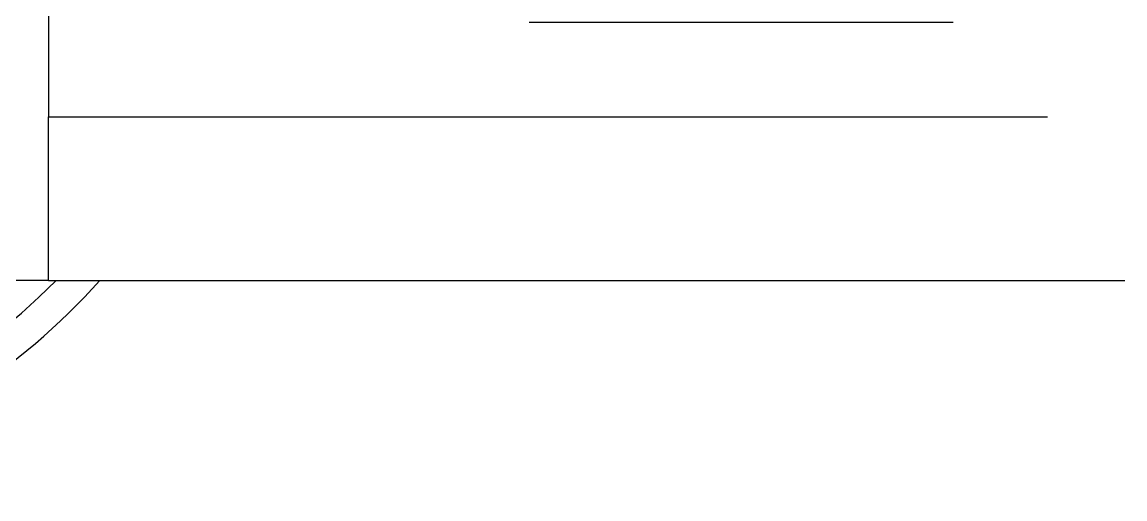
# Model space of a CAD drawing. Header units: inches. Extents: x 0 to 34.2, y 0 to 22.
# Drawn here: x 4.6486 to 4.7781, y 9.7564 to 9.8123 of the extents above; entities that cross this region are included whole.
import ezdxf

# ---------------------------------------------------------------- set-up
doc = ezdxf.new("R2010")
doc.units = ezdxf.units.IN
doc.header["$MEASUREMENT"] = 0

msp = doc.modelspace()

# ---------------------------------------------------------------- linework, layer by layer
at = {"color": 7, "linetype": 'Continuous', "lineweight": 25}
for p, q in [((4.651652394343193, 9.865323165900103), (4.651652394343193, 9.801238421151085)), ((4.708097754937304, 9.812339109991985), (4.757894607209314, 9.812339109991985)), ((4.651652394343193, 9.782012997726385), (4.651652394343193, 9.801238421151085)), ((4.651652394343193, 9.801238421151085), (4.76899529605029, 9.801238421151085)), ((4.651652394343193, 9.782012997726385), (4.632426970918649, 9.782012997726385)), ((4.651652394343193, 9.782012997726385), (4.778078778783842, 9.782012997726378))]:
    msp.add_line(p, q, dxfattribs=at)
for radius, start, end in [(0.07690169369884899, 131.8103148953495, 318.1896851037743), (0.0731401324391533, 280.575613795782, 315.4964859840573)]:
    msp.add_arc((4.600384598543876, 9.833280793525644), radius, start, end, dxfattribs=at)

doc.saveas('drawing.dxf')
